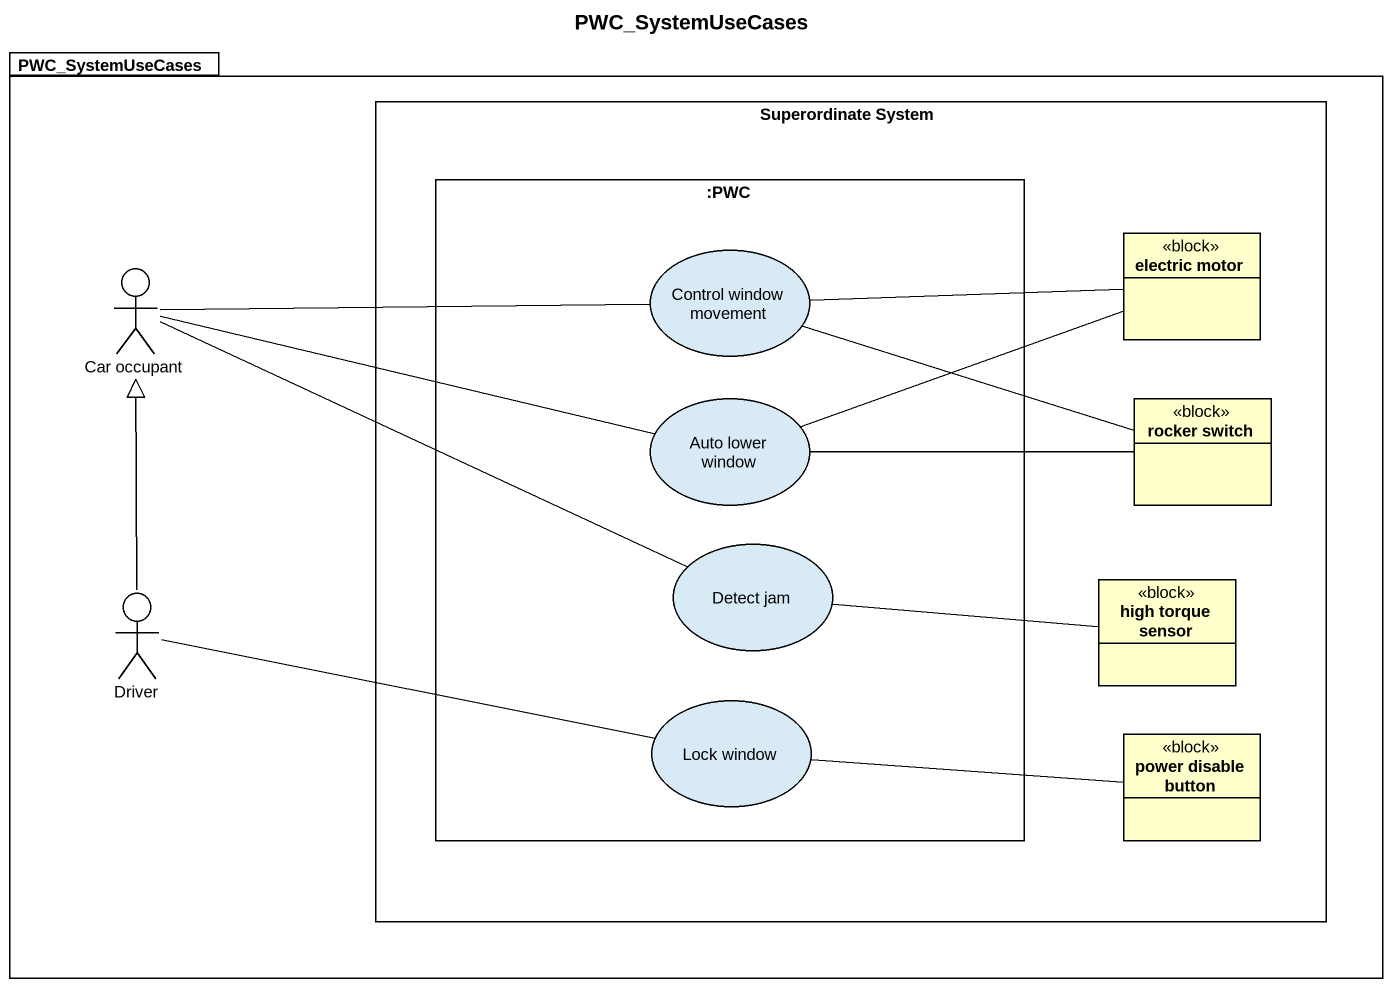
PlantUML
@startuml
title PWC_SystemUseCases
allowmixing
hide circle
hide empty members
package PWC_SystemUseCases {
  rectangle "Superordinate System" as Superordinate_System {
    rectangle ":PWC" as PWC {
      usecase "Control window movement" as Control_window_movement
      usecase "Auto lower window" as Auto_lower_window
      usecase "Detect jam" as Detect_jam
      usecase "Lock window" as Lock_window
    }
    class "electric motor" as electric_motor <<block>>
    class "rocker switch" as rocker_switch <<block>>
    class "high torque sensor" as high_torque_sensor <<block>>
    class "power disable button" as power_disable_button <<block>>
  }
  actor "Car occupant" as Car_occupant
  actor Driver
}
Car_occupant -right- Control_window_movement
Car_occupant -right- Auto_lower_window
Car_occupant -right- Detect_jam
electric_motor -left- Control_window_movement
Auto_lower_window -right- electric_motor
Auto_lower_window -right- rocker_switch
rocker_switch -left- Control_window_movement
Detect_jam -right- high_torque_sensor
Driver -up-|> Car_occupant
Driver -right- Lock_window
power_disable_button -left- Lock_window
@enduml
